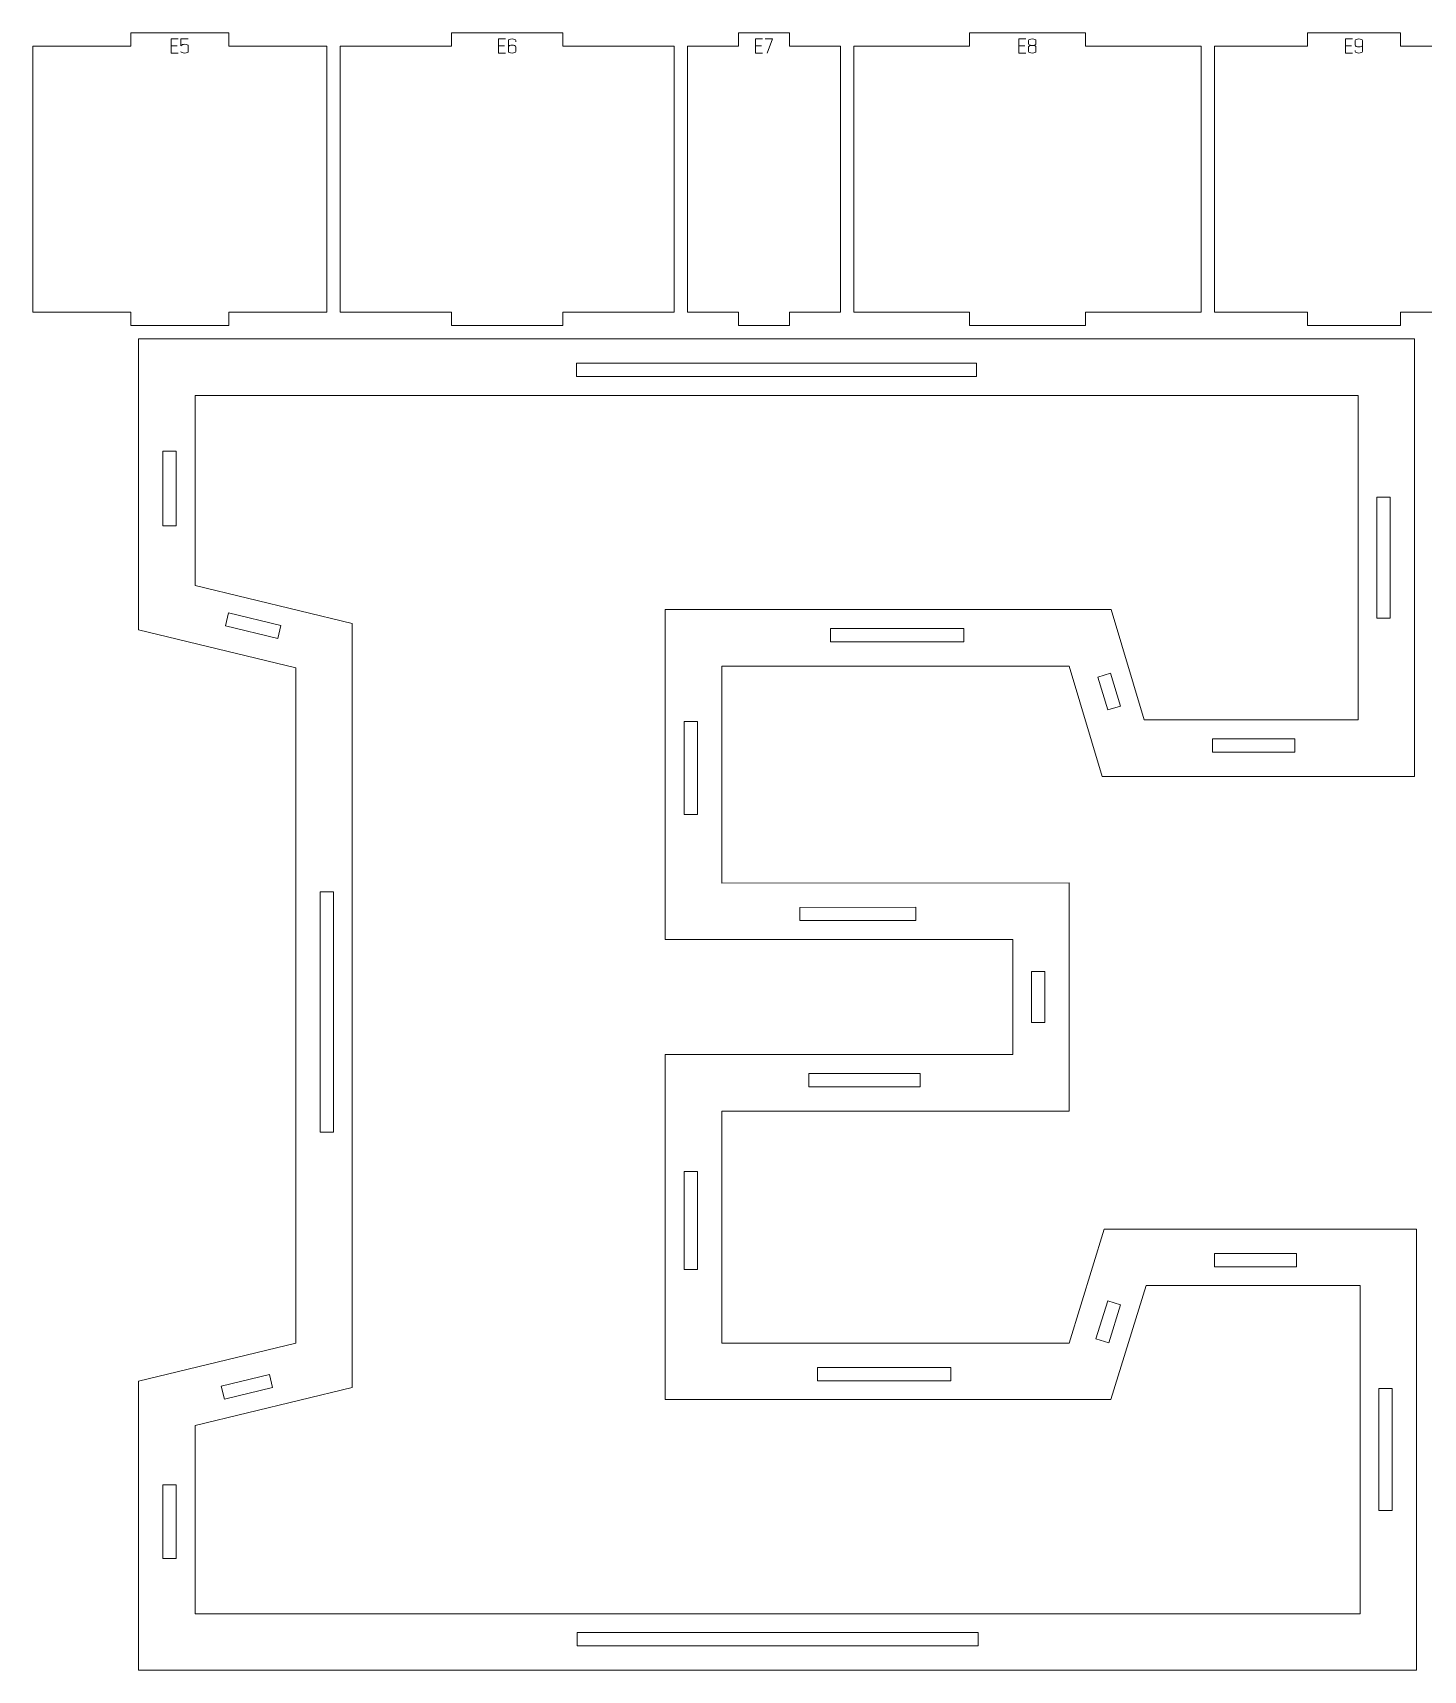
# Model space of a CAD drawing. Header units: centimetres. Extents: x -249 to 275, y -506 to 461.
# Drawn here: x -221.86 to -190.52, y 39.78 to 76.68 of the extents above; entities that cross this region are included whole.
import ezdxf

# ---------------------------------------------------------------- set-up
doc = ezdxf.new("R2010")
doc.units = ezdxf.units.CM
doc.header["$MEASUREMENT"] = 0
doc.layers.add('Capa 1', color=7, linetype='Continuous')

msp = doc.modelspace()

# ---------------------------------------------------------------- linework, layer by layer
at = {"layer": 'Capa 1', "color": 240, "lineweight": 9}
for points, knots in [([(-221.8587, 76.37713), (-221.8587, 76.37713), (-221.8587, 70.37713), (-221.8587, 70.37713), (-221.8587, 70.37713), (-219.65016, 70.37713), (-219.65016, 70.37713), (-219.65016, 70.37713), (-219.65016, 70.07713), (-219.65016, 70.07713), (-219.65016, 70.07713), (-217.44162, 70.07713), (-217.44162, 70.07713), (-217.44162, 70.07713), (-217.44162, 70.37713), (-217.44162, 70.37713), (-217.44162, 70.37713), (-215.23308, 70.37713), (-215.23308, 70.37713), (-215.23308, 70.37713), (-215.23308, 76.37713), (-215.23308, 76.37713), (-215.23308, 76.37713), (-217.44162, 76.37713), (-217.44162, 76.37713), (-217.44162, 76.37713), (-217.44162, 76.67713), (-217.44162, 76.67713), (-217.44162, 76.67713), (-219.65016, 76.67713), (-219.65016, 76.67713), (-219.65016, 76.67713), (-219.65016, 76.37713), (-219.65016, 76.37713), (-219.65016, 76.37713), (-221.8587, 76.37713), (-221.8587, 76.37713)], [0, 0, 0, 0, 0.08333333, 0.08333333, 0.08333333, 0.16666667, 0.16666667, 0.16666667, 0.25, 0.25, 0.25, 0.33333333, 0.33333333, 0.33333333, 0.41666667, 0.41666667, 0.41666667, 0.5, 0.5, 0.5, 0.58333333, 0.58333333, 0.58333333, 0.66666667, 0.66666667, 0.66666667, 0.75, 0.75, 0.75, 0.83333333, 0.83333333, 0.83333333, 0.91666667, 0.91666667, 0.91666667, 1, 1, 1, 1]), ([(-214.93308, 76.37713), (-214.93308, 76.37713), (-214.93308, 70.37713), (-214.93308, 70.37713), (-214.93308, 70.37713), (-212.42337, 70.37713), (-212.42337, 70.37713), (-212.42337, 70.37713), (-212.42337, 70.07713), (-212.42337, 70.07713), (-212.42337, 70.07713), (-209.91366, 70.07713), (-209.91366, 70.07713), (-209.91366, 70.07713), (-209.91366, 70.37713), (-209.91366, 70.37713), (-209.91366, 70.37713), (-207.40395, 70.37713), (-207.40395, 70.37713), (-207.40395, 70.37713), (-207.40395, 76.37713), (-207.40395, 76.37713), (-207.40395, 76.37713), (-209.91366, 76.37713), (-209.91366, 76.37713), (-209.91366, 76.37713), (-209.91366, 76.67713), (-209.91366, 76.67713), (-209.91366, 76.67713), (-212.42337, 76.67713), (-212.42337, 76.67713), (-212.42337, 76.67713), (-212.42337, 76.37713), (-212.42337, 76.37713), (-212.42337, 76.37713), (-214.93308, 76.37713), (-214.93308, 76.37713)], [0, 0, 0, 0, 0.08333333, 0.08333333, 0.08333333, 0.16666667, 0.16666667, 0.16666667, 0.25, 0.25, 0.25, 0.33333333, 0.33333333, 0.33333333, 0.41666667, 0.41666667, 0.41666667, 0.5, 0.5, 0.5, 0.58333333, 0.58333333, 0.58333333, 0.66666667, 0.66666667, 0.66666667, 0.75, 0.75, 0.75, 0.83333333, 0.83333333, 0.83333333, 0.91666667, 0.91666667, 0.91666667, 1, 1, 1, 1]), ([(-207.10395, 76.37713), (-207.10395, 76.37713), (-207.10395, 70.37713), (-207.10395, 70.37713), (-207.10395, 70.37713), (-205.95547, 70.37713), (-205.95547, 70.37713), (-205.95547, 70.37713), (-205.95547, 70.07713), (-205.95547, 70.07713), (-205.95547, 70.07713), (-204.807, 70.07713), (-204.807, 70.07713), (-204.807, 70.07713), (-204.807, 70.37713), (-204.807, 70.37713), (-204.807, 70.37713), (-203.65852, 70.37713), (-203.65852, 70.37713), (-203.65852, 70.37713), (-203.65852, 76.37713), (-203.65852, 76.37713), (-203.65852, 76.37713), (-204.807, 76.37713), (-204.807, 76.37713), (-204.807, 76.37713), (-204.807, 76.67713), (-204.807, 76.67713), (-204.807, 76.67713), (-205.95547, 76.67713), (-205.95547, 76.67713), (-205.95547, 76.67713), (-205.95547, 76.37713), (-205.95547, 76.37713), (-205.95547, 76.37713), (-207.10395, 76.37713), (-207.10395, 76.37713)], [0, 0, 0, 0, 0.08333333, 0.08333333, 0.08333333, 0.16666667, 0.16666667, 0.16666667, 0.25, 0.25, 0.25, 0.33333333, 0.33333333, 0.33333333, 0.41666667, 0.41666667, 0.41666667, 0.5, 0.5, 0.5, 0.58333333, 0.58333333, 0.58333333, 0.66666667, 0.66666667, 0.66666667, 0.75, 0.75, 0.75, 0.83333333, 0.83333333, 0.83333333, 0.91666667, 0.91666667, 0.91666667, 1, 1, 1, 1]), ([(-203.35852, 76.37713), (-203.35852, 76.37713), (-203.35852, 70.37713), (-203.35852, 70.37713), (-203.35852, 70.37713), (-200.74883, 70.37713), (-200.74883, 70.37713), (-200.74883, 70.37713), (-200.74883, 70.07713), (-200.74883, 70.07713), (-200.74883, 70.07713), (-198.13915, 70.07713), (-198.13915, 70.07713), (-198.13915, 70.07713), (-198.13915, 70.37713), (-198.13915, 70.37713), (-198.13915, 70.37713), (-195.52947, 70.37713), (-195.52947, 70.37713), (-195.52947, 70.37713), (-195.52947, 76.37713), (-195.52947, 76.37713), (-195.52947, 76.37713), (-198.13915, 76.37713), (-198.13915, 76.37713), (-198.13915, 76.37713), (-198.13915, 76.67713), (-198.13915, 76.67713), (-198.13915, 76.67713), (-200.74883, 76.67713), (-200.74883, 76.67713), (-200.74883, 76.67713), (-200.74883, 76.37713), (-200.74883, 76.37713), (-200.74883, 76.37713), (-203.35852, 76.37713), (-203.35852, 76.37713)], [0, 0, 0, 0, 0.08333333, 0.08333333, 0.08333333, 0.16666667, 0.16666667, 0.16666667, 0.25, 0.25, 0.25, 0.33333333, 0.33333333, 0.33333333, 0.41666667, 0.41666667, 0.41666667, 0.5, 0.5, 0.5, 0.58333333, 0.58333333, 0.58333333, 0.66666667, 0.66666667, 0.66666667, 0.75, 0.75, 0.75, 0.83333333, 0.83333333, 0.83333333, 0.91666667, 0.91666667, 0.91666667, 1, 1, 1, 1]), ([(-195.22947, 76.37713), (-195.22947, 76.37713), (-195.22947, 70.37713), (-195.22947, 70.37713), (-195.22947, 70.37713), (-193.13399, 70.37713), (-193.13399, 70.37713), (-193.13399, 70.37713), (-193.13399, 70.07713), (-193.13399, 70.07713), (-193.13399, 70.07713), (-191.03851, 70.07713), (-191.03851, 70.07713), (-191.03851, 70.07713), (-191.03851, 70.37713), (-191.03851, 70.37713), (-191.03851, 70.37713), (-188.94304, 70.37713), (-188.94304, 70.37713), (-188.94304, 70.37713), (-188.94304, 76.37713), (-188.94304, 76.37713), (-188.94304, 76.37713), (-191.03851, 76.37713), (-191.03851, 76.37713), (-191.03851, 76.37713), (-191.03851, 76.67713), (-191.03851, 76.67713), (-191.03851, 76.67713), (-193.13399, 76.67713), (-193.13399, 76.67713), (-193.13399, 76.67713), (-193.13399, 76.37713), (-193.13399, 76.37713), (-193.13399, 76.37713), (-195.22947, 76.37713), (-195.22947, 76.37713)], [0, 0, 0, 0, 0.08333333, 0.08333333, 0.08333333, 0.16666667, 0.16666667, 0.16666667, 0.25, 0.25, 0.25, 0.33333333, 0.33333333, 0.33333333, 0.41666667, 0.41666667, 0.41666667, 0.5, 0.5, 0.5, 0.58333333, 0.58333333, 0.58333333, 0.66666667, 0.66666667, 0.66666667, 0.75, 0.75, 0.75, 0.83333333, 0.83333333, 0.83333333, 0.91666667, 0.91666667, 0.91666667, 1, 1, 1, 1]), ([(-190.67448, 39.77719), (-190.67448, 39.77719), (-219.47449, 39.77719), (-219.47449, 39.77719), (-219.47449, 39.77719), (-219.47449, 46.29146), (-219.47449, 46.29146), (-219.47449, 46.29146), (-215.93274, 47.14861), (-215.93274, 47.14861), (-215.93274, 47.14861), (-215.93274, 62.36286), (-215.93274, 62.36286), (-215.93274, 62.36286), (-219.47449, 63.22001), (-219.47449, 63.22001), (-219.47449, 63.22001), (-219.47449, 69.77713), (-219.47449, 69.77713), (-219.47449, 69.77713), (-190.72109, 69.77713), (-190.72109, 69.77713), (-190.72109, 69.77713), (-190.72109, 59.92001), (-190.72109, 59.92001), (-190.72109, 59.92001), (-197.75799, 59.92001), (-197.75799, 59.92001), (-197.75799, 59.92001), (-198.50361, 62.40572), (-198.50361, 62.40572), (-198.50361, 62.40572), (-206.33274, 62.40572), (-206.33274, 62.40572), (-206.33274, 62.40572), (-206.33267, 57.51671), (-206.33267, 57.51671), (-206.33267, 57.51671), (-198.50361, 57.52002), (-198.50361, 57.52002), (-198.50361, 57.52002), (-198.50361, 52.37717), (-198.50361, 52.37717), (-198.50361, 52.37717), (-206.33274, 52.37717), (-206.33274, 52.37717), (-206.33274, 52.37717), (-206.33274, 47.14861), (-206.33274, 47.14861), (-206.33274, 47.14861), (-198.50361, 47.14861), (-198.50361, 47.14861), (-198.50361, 47.14861), (-197.71138, 49.72003), (-197.71138, 49.72003), (-197.71138, 49.72003), (-190.67448, 49.72003), (-190.67448, 49.72003), (-190.67448, 49.72003), (-190.67448, 39.77719), (-190.67448, 39.77719)], [0, 0, 0, 0, 0.05, 0.05, 0.05, 0.1, 0.1, 0.1, 0.15, 0.15, 0.15, 0.2, 0.2, 0.2, 0.25, 0.25, 0.25, 0.3, 0.3, 0.3, 0.35, 0.35, 0.35, 0.4, 0.4, 0.4, 0.45, 0.45, 0.45, 0.5, 0.5, 0.5, 0.55, 0.55, 0.55, 0.6, 0.6, 0.6, 0.65, 0.65, 0.65, 0.7, 0.7, 0.7, 0.75, 0.75, 0.75, 0.8, 0.8, 0.8, 0.85, 0.85, 0.85, 0.9, 0.9, 0.9, 0.95, 0.95, 0.95, 1, 1, 1, 1]), ([(-209.60718, 68.9286), (-209.60718, 68.9286), (-200.5884, 68.9286), (-200.5884, 68.9286), (-200.5884, 68.9286), (-200.5884, 69.2286), (-200.5884, 69.2286), (-200.5884, 69.2286), (-209.60718, 69.2286), (-209.60718, 69.2286), (-209.60718, 69.2286), (-209.60718, 68.9286), (-209.60718, 68.9286)], [0, 0, 0, 0, 0.25, 0.25, 0.25, 0.5, 0.5, 0.5, 0.75, 0.75, 0.75, 1, 1, 1, 1]), ([(-191.94727, 41.04998), (-191.94727, 41.04998), (-191.94727, 48.44724), (-191.94727, 48.44724), (-191.94727, 48.44724), (-196.77169, 48.44724), (-196.77169, 48.44724), (-196.77169, 48.44724), (-197.56392, 45.87582), (-197.56392, 45.87582), (-197.56392, 45.87582), (-207.60553, 45.87582), (-207.60553, 45.87582), (-207.60553, 45.87582), (-207.60553, 53.64996), (-207.60553, 53.64996), (-207.60553, 53.64996), (-199.7764, 53.64996), (-199.7764, 53.64996), (-199.7764, 53.64996), (-199.7764, 56.24669), (-199.7764, 56.24669), (-199.7764, 56.24669), (-207.60544, 56.24338), (-207.60544, 56.24338), (-207.60544, 56.24338), (-207.60555, 63.67851), (-207.60555, 63.67851), (-207.60555, 63.67851), (-197.55658, 63.67851), (-197.55658, 63.67851), (-197.55658, 63.67851), (-196.81096, 61.1928), (-196.81096, 61.1928), (-196.81096, 61.1928), (-191.99388, 61.1928), (-191.99388, 61.1928), (-191.99388, 61.1928), (-191.99388, 68.50434), (-191.99388, 68.50434), (-191.99388, 68.50434), (-218.2017, 68.50434), (-218.2017, 68.50434), (-218.2017, 68.50434), (-218.2017, 64.22151), (-218.2017, 64.22151), (-218.2017, 64.22151), (-214.65995, 63.36436), (-214.65995, 63.36436), (-214.65995, 63.36436), (-214.65995, 46.14711), (-214.65995, 46.14711), (-214.65995, 46.14711), (-218.2017, 45.28996), (-218.2017, 45.28996), (-218.2017, 45.28996), (-218.2017, 41.04998), (-218.2017, 41.04998), (-218.2017, 41.04998), (-191.94727, 41.04998), (-191.94727, 41.04998)], [0, 0, 0, 0, 0.05, 0.05, 0.05, 0.1, 0.1, 0.1, 0.15, 0.15, 0.15, 0.2, 0.2, 0.2, 0.25, 0.25, 0.25, 0.3, 0.3, 0.3, 0.35, 0.35, 0.35, 0.4, 0.4, 0.4, 0.45, 0.45, 0.45, 0.5, 0.5, 0.5, 0.55, 0.55, 0.55, 0.6, 0.6, 0.6, 0.65, 0.65, 0.65, 0.7, 0.7, 0.7, 0.75, 0.75, 0.75, 0.8, 0.8, 0.8, 0.85, 0.85, 0.85, 0.9, 0.9, 0.9, 0.95, 0.95, 0.95, 1, 1, 1, 1]), ([(-218.62596, 65.56799), (-218.62596, 65.56799), (-218.62596, 67.24829), (-218.62596, 67.24829), (-218.62596, 67.24829), (-218.92596, 67.24829), (-218.92596, 67.24829), (-218.92596, 67.24829), (-218.92596, 65.56799), (-218.92596, 65.56799), (-218.92596, 65.56799), (-218.62596, 65.56799), (-218.62596, 65.56799)], [0, 0, 0, 0, 0.25, 0.25, 0.25, 0.5, 0.5, 0.5, 0.75, 0.75, 0.75, 1, 1, 1, 1]), ([(-191.56962, 66.20858), (-191.56962, 66.20858), (-191.56962, 63.48856), (-191.56962, 63.48856), (-191.56962, 63.48856), (-191.26962, 63.48856), (-191.26962, 63.48856), (-191.26962, 63.48856), (-191.26962, 66.20858), (-191.26962, 66.20858), (-191.26962, 66.20858), (-191.56962, 66.20858), (-191.56962, 66.20858)], [0, 0, 0, 0, 0.25, 0.25, 0.25, 0.5, 0.5, 0.5, 0.75, 0.75, 0.75, 1, 1, 1, 1]), ([(-216.26479, 63.31625), (-216.26479, 63.31625), (-217.44538, 63.60196), (-217.44538, 63.60196), (-217.44538, 63.60196), (-217.51594, 63.31038), (-217.51594, 63.31038), (-217.51594, 63.31038), (-216.33536, 63.02466), (-216.33536, 63.02466), (-216.33536, 63.02466), (-216.26479, 63.31625), (-216.26479, 63.31625)], [0, 0, 0, 0, 0.25, 0.25, 0.25, 0.5, 0.5, 0.5, 0.75, 0.75, 0.75, 1, 1, 1, 1]), ([(-200.87527, 63.25425), (-200.87527, 63.25425), (-203.87827, 63.25425), (-203.87827, 63.25425), (-203.87827, 63.25425), (-203.87827, 62.95425), (-203.87827, 62.95425), (-203.87827, 62.95425), (-200.87527, 62.95425), (-200.87527, 62.95425), (-200.87527, 62.95425), (-200.87527, 63.25425), (-200.87527, 63.25425)], [0, 0, 0, 0, 0.25, 0.25, 0.25, 0.5, 0.5, 0.5, 0.75, 0.75, 0.75, 1, 1, 1, 1]), ([(-197.34766, 61.50536), (-197.34766, 61.50536), (-197.56868, 62.24219), (-197.56868, 62.24219), (-197.56868, 62.24219), (-197.85603, 62.156), (-197.85603, 62.156), (-197.85603, 62.156), (-197.63501, 61.41917), (-197.63501, 61.41917), (-197.63501, 61.41917), (-197.34766, 61.50536), (-197.34766, 61.50536)], [0, 0, 0, 0, 0.25, 0.25, 0.25, 0.5, 0.5, 0.5, 0.75, 0.75, 0.75, 1, 1, 1, 1]), ([(-207.18125, 61.15877), (-207.18125, 61.15877), (-207.18122, 59.0633), (-207.18122, 59.0633), (-207.18122, 59.0633), (-206.88122, 59.0633), (-206.88122, 59.0633), (-206.88122, 59.0633), (-206.88125, 61.15878), (-206.88125, 61.15878), (-206.88125, 61.15878), (-207.18125, 61.15877), (-207.18125, 61.15877)], [0, 0, 0, 0, 0.25, 0.25, 0.25, 0.5, 0.5, 0.5, 0.75, 0.75, 0.75, 1, 1, 1, 1]), ([(-193.42196, 60.76854), (-193.42196, 60.76854), (-195.2743, 60.76854), (-195.2743, 60.76854), (-195.2743, 60.76854), (-195.2743, 60.46854), (-195.2743, 60.46854), (-195.2743, 60.46854), (-193.42196, 60.46854), (-193.42196, 60.46854), (-193.42196, 60.46854), (-193.42196, 60.76854), (-193.42196, 60.76854)], [0, 0, 0, 0, 0.25, 0.25, 0.25, 0.5, 0.5, 0.5, 0.75, 0.75, 0.75, 1, 1, 1, 1]), ([(-215.08421, 51.90028), (-215.08421, 51.90028), (-215.08421, 57.31961), (-215.08421, 57.31961), (-215.08421, 57.31961), (-215.38421, 57.31961), (-215.38421, 57.31961), (-215.38421, 57.31961), (-215.38421, 51.90028), (-215.38421, 51.90028), (-215.38421, 51.90028), (-215.08421, 51.90028), (-215.08421, 51.90028)], [0, 0, 0, 0, 0.25, 0.25, 0.25, 0.5, 0.5, 0.5, 0.75, 0.75, 0.75, 1, 1, 1, 1]), ([(-204.57151, 56.66892), (-204.57151, 56.66892), (-201.96182, 56.67003), (-201.96182, 56.67003), (-201.96182, 56.67003), (-201.96195, 56.97003), (-201.96195, 56.97003), (-201.96195, 56.97003), (-204.57163, 56.96892), (-204.57163, 56.96892), (-204.57163, 56.96892), (-204.57151, 56.66892), (-204.57151, 56.66892)], [0, 0, 0, 0, 0.25, 0.25, 0.25, 0.5, 0.5, 0.5, 0.75, 0.75, 0.75, 1, 1, 1, 1]), ([(-199.35214, 55.52265), (-199.35214, 55.52265), (-199.35214, 54.37418), (-199.35214, 54.37418), (-199.35214, 54.37418), (-199.05214, 54.37418), (-199.05214, 54.37418), (-199.05214, 54.37418), (-199.05214, 55.52265), (-199.05214, 55.52265), (-199.05214, 55.52265), (-199.35214, 55.52265), (-199.35214, 55.52265)], [0, 0, 0, 0, 0.25, 0.25, 0.25, 0.5, 0.5, 0.5, 0.75, 0.75, 0.75, 1, 1, 1, 1]), ([(-201.86185, 53.2257), (-201.86185, 53.2257), (-204.37156, 53.2257), (-204.37156, 53.2257), (-204.37156, 53.2257), (-204.37156, 52.9257), (-204.37156, 52.9257), (-204.37156, 52.9257), (-201.86185, 52.9257), (-201.86185, 52.9257), (-201.86185, 52.9257), (-201.86185, 53.2257), (-201.86185, 53.2257)], [0, 0, 0, 0, 0.25, 0.25, 0.25, 0.5, 0.5, 0.5, 0.75, 0.75, 0.75, 1, 1, 1, 1]), ([(-207.18127, 51.01716), (-207.18127, 51.01716), (-207.18127, 48.80862), (-207.18127, 48.80862), (-207.18127, 48.80862), (-206.88127, 48.80862), (-206.88127, 48.80862), (-206.88127, 48.80862), (-206.88127, 51.01716), (-206.88127, 51.01716), (-206.88127, 51.01716), (-207.18127, 51.01716), (-207.18127, 51.01716)], [0, 0, 0, 0, 0.25, 0.25, 0.25, 0.5, 0.5, 0.5, 0.75, 0.75, 0.75, 1, 1, 1, 1]), ([(-195.23095, 48.8715), (-195.23095, 48.8715), (-193.37698, 48.8715), (-193.37698, 48.8715), (-193.37698, 48.8715), (-193.37698, 49.1715), (-193.37698, 49.1715), (-193.37698, 49.1715), (-195.23095, 49.1715), (-195.23095, 49.1715), (-195.23095, 49.1715), (-195.23095, 48.8715), (-195.23095, 48.8715)], [0, 0, 0, 0, 0.25, 0.25, 0.25, 0.5, 0.5, 0.5, 0.75, 0.75, 0.75, 1, 1, 1, 1]), ([(-197.61307, 47.15722), (-197.61307, 47.15722), (-197.349, 48.01436), (-197.349, 48.01436), (-197.349, 48.01436), (-197.6357, 48.10269), (-197.6357, 48.10269), (-197.6357, 48.10269), (-197.89977, 47.24555), (-197.89977, 47.24555), (-197.89977, 47.24555), (-197.61307, 47.15722), (-197.61307, 47.15722)], [0, 0, 0, 0, 0.25, 0.25, 0.25, 0.5, 0.5, 0.5, 0.75, 0.75, 0.75, 1, 1, 1, 1]), ([(-204.17546, 46.30008), (-204.17546, 46.30008), (-201.16966, 46.30008), (-201.16966, 46.30008), (-201.16966, 46.30008), (-201.16966, 46.60008), (-201.16966, 46.60008), (-201.16966, 46.60008), (-204.17546, 46.60008), (-204.17546, 46.60008), (-204.17546, 46.60008), (-204.17546, 46.30008), (-204.17546, 46.30008)], [0, 0, 0, 0, 0.25, 0.25, 0.25, 0.5, 0.5, 0.5, 0.75, 0.75, 0.75, 1, 1, 1, 1]), ([(-217.53984, 45.88664), (-217.53984, 45.88664), (-216.45373, 46.1495), (-216.45373, 46.1495), (-216.45373, 46.1495), (-216.52429, 46.44108), (-216.52429, 46.44108), (-216.52429, 46.44108), (-217.61041, 46.17823), (-217.61041, 46.17823), (-217.61041, 46.17823), (-217.53984, 45.88664), (-217.53984, 45.88664)], [0, 0, 0, 0, 0.25, 0.25, 0.25, 0.5, 0.5, 0.5, 0.75, 0.75, 0.75, 1, 1, 1, 1]), ([(-191.52301, 46.12291), (-191.52301, 46.12291), (-191.52301, 43.37431), (-191.52301, 43.37431), (-191.52301, 43.37431), (-191.22301, 43.37431), (-191.22301, 43.37431), (-191.22301, 43.37431), (-191.22301, 46.12291), (-191.22301, 46.12291), (-191.22301, 46.12291), (-191.52301, 46.12291), (-191.52301, 46.12291)], [0, 0, 0, 0, 0.25, 0.25, 0.25, 0.5, 0.5, 0.5, 0.75, 0.75, 0.75, 1, 1, 1, 1]), ([(-218.62596, 42.29174), (-218.62596, 42.29174), (-218.62596, 43.95777), (-218.62596, 43.95777), (-218.62596, 43.95777), (-218.92596, 43.95777), (-218.92596, 43.95777), (-218.92596, 43.95777), (-218.92596, 42.29174), (-218.92596, 42.29174), (-218.92596, 42.29174), (-218.62596, 42.29174), (-218.62596, 42.29174)], [0, 0, 0, 0, 0.25, 0.25, 0.25, 0.5, 0.5, 0.5, 0.75, 0.75, 0.75, 1, 1, 1, 1]), ([(-200.55733, 40.62572), (-200.55733, 40.62572), (-209.59164, 40.62572), (-209.59164, 40.62572), (-209.59164, 40.62572), (-209.59164, 40.32572), (-209.59164, 40.32572), (-209.59164, 40.32572), (-200.55733, 40.32572), (-200.55733, 40.32572), (-200.55733, 40.32572), (-200.55733, 40.62572), (-200.55733, 40.62572)], [0, 0, 0, 0, 0.25, 0.25, 0.25, 0.5, 0.5, 0.5, 0.75, 0.75, 0.75, 1, 1, 1, 1])]:
    msp.add_open_spline(points, degree=3, knots=knots, dxfattribs=at)
at = {"layer": 'Capa 1', "color": 114, "lineweight": 9}
for points, knots in [([(-218.73851, 76.21993), (-218.73851, 76.21993), (-218.73851, 76.53637), (-218.73851, 76.53637), (-218.73851, 76.53637), (-218.58212, 76.53637), (-218.58212, 76.53637), (-218.58212, 76.53637), (-218.73851, 76.53637), (-218.73851, 76.53637), (-218.73851, 76.53637), (-218.73851, 76.38274), (-218.73851, 76.38274), (-218.73851, 76.38274), (-218.60414, 76.38274), (-218.60414, 76.38274), (-218.60414, 76.38274), (-218.73851, 76.38274), (-218.73851, 76.38274), (-218.73851, 76.38274), (-218.73851, 76.21993), (-218.73851, 76.21993), (-218.73851, 76.21993), (-218.58212, 76.21993), (-218.58212, 76.21993), (-218.58212, 76.21993), (-218.73851, 76.21993), (-218.73851, 76.21993)], [0, 0, 0, 0, 0.11111111, 0.11111111, 0.11111111, 0.22222222, 0.22222222, 0.22222222, 0.33333333, 0.33333333, 0.33333333, 0.44444444, 0.44444444, 0.44444444, 0.55555556, 0.55555556, 0.55555556, 0.66666667, 0.66666667, 0.66666667, 0.77777778, 0.77777778, 0.77777778, 0.88888889, 0.88888889, 0.88888889, 1, 1, 1, 1]), ([(-218.43583, 76.21993), (-218.45937, 76.21993), (-218.47902, 76.22337), (-218.49476, 76.23025), (-218.51051, 76.23713), (-218.51838, 76.24546), (-218.51838, 76.25524), (-218.51838, 76.24546), (-218.51051, 76.23713), (-218.49476, 76.23025), (-218.47902, 76.22337), (-218.45937, 76.21993), (-218.43583, 76.21993), (-218.41229, 76.21993), (-218.39264, 76.22337), (-218.3769, 76.23025), (-218.36115, 76.23713), (-218.35328, 76.24546), (-218.35328, 76.25524), (-218.35328, 76.25524), (-218.35328, 76.3809), (-218.35328, 76.3809), (-218.35328, 76.39069), (-218.36115, 76.39902), (-218.3769, 76.4059), (-218.39264, 76.41278), (-218.41229, 76.41622), (-218.43583, 76.41622), (-218.45723, 76.41438), (-218.47374, 76.41193), (-218.48536, 76.40888), (-218.49698, 76.40582), (-218.50798, 76.39649), (-218.51838, 76.3809), (-218.51838, 76.3809), (-218.51838, 76.53637), (-218.51838, 76.53637), (-218.51838, 76.53637), (-218.35878, 76.53637), (-218.35878, 76.53637), (-218.35878, 76.53637), (-218.51838, 76.53637), (-218.51838, 76.53637), (-218.51838, 76.53637), (-218.51838, 76.3809), (-218.51838, 76.3809), (-218.50798, 76.39649), (-218.49698, 76.40582), (-218.48536, 76.40888), (-218.47374, 76.41193), (-218.45723, 76.41438), (-218.43583, 76.41622), (-218.41229, 76.41622), (-218.39264, 76.41278), (-218.3769, 76.4059), (-218.36115, 76.39902), (-218.35328, 76.39069), (-218.35328, 76.3809), (-218.35328, 76.3809), (-218.35328, 76.25524), (-218.35328, 76.25524), (-218.35328, 76.24546), (-218.36115, 76.23713), (-218.3769, 76.23025), (-218.39264, 76.22337), (-218.41229, 76.21993), (-218.43583, 76.21993)], [0, 0, 0, 0, 0.04545455, 0.04545455, 0.04545455, 0.09090909, 0.09090909, 0.09090909, 0.13636364, 0.13636364, 0.13636364, 0.18181818, 0.18181818, 0.18181818, 0.22727273, 0.22727273, 0.22727273, 0.27272727, 0.27272727, 0.27272727, 0.31818182, 0.31818182, 0.31818182, 0.36363636, 0.36363636, 0.36363636, 0.40909091, 0.40909091, 0.40909091, 0.45454545, 0.45454545, 0.45454545, 0.5, 0.5, 0.5, 0.54545455, 0.54545455, 0.54545455, 0.59090909, 0.59090909, 0.59090909, 0.63636364, 0.63636364, 0.63636364, 0.68181818, 0.68181818, 0.68181818, 0.72727273, 0.72727273, 0.72727273, 0.77272727, 0.77272727, 0.77272727, 0.81818182, 0.81818182, 0.81818182, 0.86363636, 0.86363636, 0.86363636, 0.90909091, 0.90909091, 0.90909091, 0.95454545, 0.95454545, 0.95454545, 1, 1, 1, 1]), ([(-211.36113, 76.21993), (-211.36113, 76.21993), (-211.36113, 76.53637), (-211.36113, 76.53637), (-211.36113, 76.53637), (-211.20474, 76.53637), (-211.20474, 76.53637), (-211.20474, 76.53637), (-211.36113, 76.53637), (-211.36113, 76.53637), (-211.36113, 76.53637), (-211.36113, 76.38274), (-211.36113, 76.38274), (-211.36113, 76.38274), (-211.22676, 76.38274), (-211.22676, 76.38274), (-211.22676, 76.38274), (-211.36113, 76.38274), (-211.36113, 76.38274), (-211.36113, 76.38274), (-211.36113, 76.21993), (-211.36113, 76.21993), (-211.36113, 76.21993), (-211.20474, 76.21993), (-211.20474, 76.21993), (-211.20474, 76.21993), (-211.36113, 76.21993), (-211.36113, 76.21993)], [0, 0, 0, 0, 0.11111111, 0.11111111, 0.11111111, 0.22222222, 0.22222222, 0.22222222, 0.33333333, 0.33333333, 0.33333333, 0.44444444, 0.44444444, 0.44444444, 0.55555556, 0.55555556, 0.55555556, 0.66666667, 0.66666667, 0.66666667, 0.77777778, 0.77777778, 0.77777778, 0.88888889, 0.88888889, 0.88888889, 1, 1, 1, 1]), ([(-211.05845, 76.21993), (-211.08199, 76.21993), (-211.10164, 76.22337), (-211.11738, 76.23025), (-211.13313, 76.23713), (-211.141, 76.24546), (-211.141, 76.25524), (-211.141, 76.25524), (-211.141, 76.3621), (-211.141, 76.3621), (-211.141, 76.3621), (-211.141, 76.50106), (-211.141, 76.50106), (-211.141, 76.51084), (-211.13313, 76.51917), (-211.11738, 76.52605), (-211.10164, 76.53293), (-211.08199, 76.53637), (-211.05845, 76.53637), (-211.03491, 76.53637), (-211.01526, 76.53293), (-210.99952, 76.52605), (-210.98377, 76.51917), (-210.9759, 76.51084), (-210.9759, 76.50106), (-210.9759, 76.50106), (-210.9759, 76.47538), (-210.9759, 76.47538), (-210.9759, 76.47538), (-210.9759, 76.50106), (-210.9759, 76.50106), (-210.9759, 76.51084), (-210.98377, 76.51917), (-210.99952, 76.52605), (-211.01526, 76.53293), (-211.03491, 76.53637), (-211.05845, 76.53637), (-211.08199, 76.53637), (-211.10164, 76.53293), (-211.11738, 76.52605), (-211.13313, 76.51917), (-211.141, 76.51084), (-211.141, 76.50106), (-211.141, 76.50106), (-211.141, 76.3621), (-211.141, 76.3621), (-211.141, 76.37127), (-211.13145, 76.37945), (-211.11234, 76.38663), (-211.09323, 76.39382), (-211.07527, 76.39741), (-211.05845, 76.39741), (-211.03491, 76.39741), (-211.01526, 76.39397), (-210.99952, 76.38709), (-210.98377, 76.38021), (-210.9759, 76.37188), (-210.9759, 76.3621), (-210.9759, 76.3621), (-210.9759, 76.25524), (-210.9759, 76.25524), (-210.9759, 76.24546), (-210.98377, 76.23713), (-210.99952, 76.23025), (-211.01526, 76.22337), (-211.03491, 76.21993), (-211.05845, 76.21993)], [0, 0, 0, 0, 0.04545455, 0.04545455, 0.04545455, 0.09090909, 0.09090909, 0.09090909, 0.13636364, 0.13636364, 0.13636364, 0.18181818, 0.18181818, 0.18181818, 0.22727273, 0.22727273, 0.22727273, 0.27272727, 0.27272727, 0.27272727, 0.31818182, 0.31818182, 0.31818182, 0.36363636, 0.36363636, 0.36363636, 0.40909091, 0.40909091, 0.40909091, 0.45454545, 0.45454545, 0.45454545, 0.5, 0.5, 0.5, 0.54545455, 0.54545455, 0.54545455, 0.59090909, 0.59090909, 0.59090909, 0.63636364, 0.63636364, 0.63636364, 0.68181818, 0.68181818, 0.68181818, 0.72727273, 0.72727273, 0.72727273, 0.77272727, 0.77272727, 0.77272727, 0.81818182, 0.81818182, 0.81818182, 0.86363636, 0.86363636, 0.86363636, 0.90909091, 0.90909091, 0.90909091, 0.95454545, 0.95454545, 0.95454545, 1, 1, 1, 1]), ([(-211.141, 76.25524), (-211.141, 76.24546), (-211.13313, 76.23713), (-211.11738, 76.23025), (-211.10164, 76.22337), (-211.08199, 76.21993), (-211.05845, 76.21993), (-211.03491, 76.21993), (-211.01526, 76.22337), (-210.99952, 76.23025), (-210.98377, 76.23713), (-210.9759, 76.24546), (-210.9759, 76.25524), (-210.9759, 76.25524), (-210.9759, 76.3621), (-210.9759, 76.3621), (-210.9759, 76.37188), (-210.98377, 76.38021), (-210.99952, 76.38709), (-211.01526, 76.39397), (-211.03491, 76.39741), (-211.05845, 76.39741), (-211.07527, 76.39741), (-211.09323, 76.39382), (-211.11234, 76.38663), (-211.13145, 76.37945), (-211.141, 76.37127), (-211.141, 76.3621), (-211.141, 76.3621), (-211.141, 76.25524), (-211.141, 76.25524)], [0, 0, 0, 0, 0.1, 0.1, 0.1, 0.2, 0.2, 0.2, 0.3, 0.3, 0.3, 0.4, 0.4, 0.4, 0.5, 0.5, 0.5, 0.6, 0.6, 0.6, 0.7, 0.7, 0.7, 0.8, 0.8, 0.8, 0.9, 0.9, 0.9, 1, 1, 1, 1]), ([(-205.5711, 76.21993), (-205.5711, 76.21993), (-205.5711, 76.53637), (-205.5711, 76.53637), (-205.5711, 76.53637), (-205.41471, 76.53637), (-205.41471, 76.53637), (-205.41471, 76.53637), (-205.5711, 76.53637), (-205.5711, 76.53637), (-205.5711, 76.53637), (-205.5711, 76.38274), (-205.5711, 76.38274), (-205.5711, 76.38274), (-205.43673, 76.38274), (-205.43673, 76.38274), (-205.43673, 76.38274), (-205.5711, 76.38274), (-205.5711, 76.38274), (-205.5711, 76.38274), (-205.5711, 76.21993), (-205.5711, 76.21993), (-205.5711, 76.21993), (-205.41471, 76.21993), (-205.41471, 76.21993), (-205.41471, 76.21993), (-205.5711, 76.21993), (-205.5711, 76.21993)], [0, 0, 0, 0, 0.11111111, 0.11111111, 0.11111111, 0.22222222, 0.22222222, 0.22222222, 0.33333333, 0.33333333, 0.33333333, 0.44444444, 0.44444444, 0.44444444, 0.55555556, 0.55555556, 0.55555556, 0.66666667, 0.66666667, 0.66666667, 0.77777778, 0.77777778, 0.77777778, 0.88888889, 0.88888889, 0.88888889, 1, 1, 1, 1]), ([(-205.31245, 76.21993), (-205.31245, 76.21993), (-205.19137, 76.53637), (-205.19137, 76.53637), (-205.19137, 76.53637), (-205.35097, 76.53637), (-205.35097, 76.53637), (-205.35097, 76.53637), (-205.19137, 76.53637), (-205.19137, 76.53637), (-205.19137, 76.53637), (-205.31245, 76.21993), (-205.31245, 76.21993)], [0, 0, 0, 0, 0.25, 0.25, 0.25, 0.5, 0.5, 0.5, 0.75, 0.75, 0.75, 1, 1, 1, 1]), ([(-199.63661, 76.21993), (-199.63661, 76.21993), (-199.63661, 76.53637), (-199.63661, 76.53637), (-199.63661, 76.53637), (-199.48022, 76.53637), (-199.48022, 76.53637), (-199.48022, 76.53637), (-199.63661, 76.53637), (-199.63661, 76.53637), (-199.63661, 76.53637), (-199.63661, 76.38274), (-199.63661, 76.38274), (-199.63661, 76.38274), (-199.50224, 76.38274), (-199.50224, 76.38274), (-199.50224, 76.38274), (-199.63661, 76.38274), (-199.63661, 76.38274), (-199.63661, 76.38274), (-199.63661, 76.21993), (-199.63661, 76.21993), (-199.63661, 76.21993), (-199.48022, 76.21993), (-199.48022, 76.21993), (-199.48022, 76.21993), (-199.63661, 76.21993), (-199.63661, 76.21993)], [0, 0, 0, 0, 0.11111111, 0.11111111, 0.11111111, 0.22222222, 0.22222222, 0.22222222, 0.33333333, 0.33333333, 0.33333333, 0.44444444, 0.44444444, 0.44444444, 0.55555556, 0.55555556, 0.55555556, 0.66666667, 0.66666667, 0.66666667, 0.77777778, 0.77777778, 0.77777778, 0.88888889, 0.88888889, 0.88888889, 1, 1, 1, 1]), ([(-199.41648, 76.42676), (-199.41648, 76.41881), (-199.41082, 76.41163), (-199.39951, 76.40521), (-199.3882, 76.39879), (-199.36634, 76.39451), (-199.33393, 76.39237), (-199.30152, 76.39451), (-199.27966, 76.39879), (-199.26835, 76.40521), (-199.25704, 76.41163), (-199.25138, 76.41881), (-199.25138, 76.42676), (-199.25138, 76.42676), (-199.25138, 76.50106), (-199.25138, 76.50106), (-199.25138, 76.51084), (-199.25925, 76.51917), (-199.275, 76.52605), (-199.29074, 76.53293), (-199.31039, 76.53637), (-199.33393, 76.53637), (-199.35747, 76.53637), (-199.37712, 76.53293), (-199.39286, 76.52605), (-199.40861, 76.51917), (-199.41648, 76.51084), (-199.41648, 76.50106), (-199.41648, 76.50106), (-199.41648, 76.42676), (-199.41648, 76.42676)], [0, 0, 0, 0, 0.1, 0.1, 0.1, 0.2, 0.2, 0.2, 0.3, 0.3, 0.3, 0.4, 0.4, 0.4, 0.5, 0.5, 0.5, 0.6, 0.6, 0.6, 0.7, 0.7, 0.7, 0.8, 0.8, 0.8, 0.9, 0.9, 0.9, 1, 1, 1, 1]), ([(-199.33393, 76.21993), (-199.35747, 76.21993), (-199.37712, 76.22337), (-199.39286, 76.23025), (-199.40861, 76.23713), (-199.41648, 76.24546), (-199.41648, 76.25524), (-199.41648, 76.25524), (-199.41648, 76.35843), (-199.41648, 76.35843), (-199.41648, 76.36669), (-199.41082, 76.37387), (-199.39951, 76.37998), (-199.3882, 76.3861), (-199.36634, 76.39023), (-199.33393, 76.39237), (-199.36634, 76.39451), (-199.3882, 76.39879), (-199.39951, 76.40521), (-199.41082, 76.41163), (-199.41648, 76.41881), (-199.41648, 76.42676), (-199.41648, 76.42676), (-199.41648, 76.50106), (-199.41648, 76.50106), (-199.41648, 76.51084), (-199.40861, 76.51917), (-199.39286, 76.52605), (-199.37712, 76.53293), (-199.35747, 76.53637), (-199.33393, 76.53637), (-199.31039, 76.53637), (-199.29074, 76.53293), (-199.275, 76.52605), (-199.25925, 76.51917), (-199.25138, 76.51084), (-199.25138, 76.50106), (-199.25138, 76.50106), (-199.25138, 76.42676), (-199.25138, 76.42676), (-199.25138, 76.41881), (-199.25704, 76.41163), (-199.26835, 76.40521), (-199.27966, 76.39879), (-199.30152, 76.39451), (-199.33393, 76.39237), (-199.30152, 76.39023), (-199.27966, 76.3861), (-199.26835, 76.37998), (-199.25704, 76.37387), (-199.25138, 76.36669), (-199.25138, 76.35843), (-199.25138, 76.35843), (-199.25138, 76.25524), (-199.25138, 76.25524), (-199.25138, 76.24546), (-199.25925, 76.23713), (-199.275, 76.23025), (-199.29074, 76.22337), (-199.31039, 76.21993), (-199.33393, 76.21993)], [0, 0, 0, 0, 0.05, 0.05, 0.05, 0.1, 0.1, 0.1, 0.15, 0.15, 0.15, 0.2, 0.2, 0.2, 0.25, 0.25, 0.25, 0.3, 0.3, 0.3, 0.35, 0.35, 0.35, 0.4, 0.4, 0.4, 0.45, 0.45, 0.45, 0.5, 0.5, 0.5, 0.55, 0.55, 0.55, 0.6, 0.6, 0.6, 0.65, 0.65, 0.65, 0.7, 0.7, 0.7, 0.75, 0.75, 0.75, 0.8, 0.8, 0.8, 0.85, 0.85, 0.85, 0.9, 0.9, 0.9, 0.95, 0.95, 0.95, 1, 1, 1, 1]), ([(-199.41648, 76.25524), (-199.41648, 76.24546), (-199.40861, 76.23713), (-199.39286, 76.23025), (-199.37712, 76.22337), (-199.35747, 76.21993), (-199.33393, 76.21993), (-199.31039, 76.21993), (-199.29074, 76.22337), (-199.275, 76.23025), (-199.25925, 76.23713), (-199.25138, 76.24546), (-199.25138, 76.25524), (-199.25138, 76.25524), (-199.25138, 76.35843), (-199.25138, 76.35843), (-199.25138, 76.36669), (-199.25704, 76.37387), (-199.26835, 76.37998), (-199.27966, 76.3861), (-199.30152, 76.39023), (-199.33393, 76.39237), (-199.36634, 76.39023), (-199.3882, 76.3861), (-199.39951, 76.37998), (-199.41082, 76.37387), (-199.41648, 76.36669), (-199.41648, 76.35843), (-199.41648, 76.35843), (-199.41648, 76.25524), (-199.41648, 76.25524)], [0, 0, 0, 0, 0.1, 0.1, 0.1, 0.2, 0.2, 0.2, 0.3, 0.3, 0.3, 0.4, 0.4, 0.4, 0.5, 0.5, 0.5, 0.6, 0.6, 0.6, 0.7, 0.7, 0.7, 0.8, 0.8, 0.8, 0.9, 0.9, 0.9, 1, 1, 1, 1]), ([(-192.27887, 76.21993), (-192.27887, 76.21993), (-192.27887, 76.53637), (-192.27887, 76.53637), (-192.27887, 76.53637), (-192.12248, 76.53637), (-192.12248, 76.53637), (-192.12248, 76.53637), (-192.27887, 76.53637), (-192.27887, 76.53637), (-192.27887, 76.53637), (-192.27887, 76.38274), (-192.27887, 76.38274), (-192.27887, 76.38274), (-192.1445, 76.38274), (-192.1445, 76.38274), (-192.1445, 76.38274), (-192.27887, 76.38274), (-192.27887, 76.38274), (-192.27887, 76.38274), (-192.27887, 76.21993), (-192.27887, 76.21993), (-192.27887, 76.21993), (-192.12248, 76.21993), (-192.12248, 76.21993), (-192.12248, 76.21993), (-192.27887, 76.21993), (-192.27887, 76.21993)], [0, 0, 0, 0, 0.11111111, 0.11111111, 0.11111111, 0.22222222, 0.22222222, 0.22222222, 0.33333333, 0.33333333, 0.33333333, 0.44444444, 0.44444444, 0.44444444, 0.55555556, 0.55555556, 0.55555556, 0.66666667, 0.66666667, 0.66666667, 0.77777778, 0.77777778, 0.77777778, 0.88888889, 0.88888889, 0.88888889, 1, 1, 1, 1]), ([(-192.05874, 76.39374), (-192.05874, 76.38396), (-192.05087, 76.37563), (-192.03512, 76.36875), (-192.01938, 76.36187), (-191.99973, 76.35843), (-191.97619, 76.35843), (-191.95295, 76.35782), (-191.93339, 76.36065), (-191.91749, 76.36691), (-191.90159, 76.37318), (-191.89364, 76.38213), (-191.89364, 76.39374), (-191.89364, 76.39374), (-191.89364, 76.50106), (-191.89364, 76.50106), (-191.89364, 76.51084), (-191.90151, 76.51917), (-191.91726, 76.52605), (-191.933, 76.53293), (-191.95265, 76.53637), (-191.97619, 76.53637), (-191.99973, 76.53637), (-192.01938, 76.53293), (-192.03512, 76.52605), (-192.05087, 76.51917), (-192.05874, 76.51084), (-192.05874, 76.50106), (-192.05874, 76.50106), (-192.05874, 76.39374), (-192.05874, 76.39374)], [0, 0, 0, 0, 0.1, 0.1, 0.1, 0.2, 0.2, 0.2, 0.3, 0.3, 0.3, 0.4, 0.4, 0.4, 0.5, 0.5, 0.5, 0.6, 0.6, 0.6, 0.7, 0.7, 0.7, 0.8, 0.8, 0.8, 0.9, 0.9, 0.9, 1, 1, 1, 1]), ([(-191.97619, 76.21993), (-191.99973, 76.21993), (-192.01938, 76.22337), (-192.03512, 76.23025), (-192.05087, 76.23713), (-192.05874, 76.24546), (-192.05874, 76.25524), (-192.05874, 76.25524), (-192.05874, 76.28047), (-192.05874, 76.28047), (-192.05874, 76.28047), (-192.05874, 76.25524), (-192.05874, 76.25524), (-192.05874, 76.24546), (-192.05087, 76.23713), (-192.03512, 76.23025), (-192.01938, 76.22337), (-191.99973, 76.21993), (-191.97619, 76.21993), (-191.95265, 76.21993), (-191.933, 76.22337), (-191.91726, 76.23025), (-191.90151, 76.23713), (-191.89364, 76.24546), (-191.89364, 76.25524), (-191.89364, 76.25524), (-191.89364, 76.39374), (-191.89364, 76.39374), (-191.89364, 76.38213), (-191.90159, 76.37318), (-191.91749, 76.36691), (-191.93339, 76.36065), (-191.95295, 76.35782), (-191.97619, 76.35843), (-191.99973, 76.35843), (-192.01938, 76.36187), (-192.03512, 76.36875), (-192.05087, 76.37563), (-192.05874, 76.38396), (-192.05874, 76.39374), (-192.05874, 76.39374), (-192.05874, 76.50106), (-192.05874, 76.50106), (-192.05874, 76.51084), (-192.05087, 76.51917), (-192.03512, 76.52605), (-192.01938, 76.53293), (-191.99973, 76.53637), (-191.97619, 76.53637), (-191.95265, 76.53637), (-191.933, 76.53293), (-191.91726, 76.52605), (-191.90151, 76.51917), (-191.89364, 76.51084), (-191.89364, 76.50106), (-191.89364, 76.50106), (-191.89364, 76.39374), (-191.89364, 76.39374), (-191.89364, 76.39374), (-191.89364, 76.25524), (-191.89364, 76.25524), (-191.89364, 76.24546), (-191.90151, 76.23713), (-191.91726, 76.23025), (-191.933, 76.22337), (-191.95265, 76.21993), (-191.97619, 76.21993)], [0, 0, 0, 0, 0.04545455, 0.04545455, 0.04545455, 0.09090909, 0.09090909, 0.09090909, 0.13636364, 0.13636364, 0.13636364, 0.18181818, 0.18181818, 0.18181818, 0.22727273, 0.22727273, 0.22727273, 0.27272727, 0.27272727, 0.27272727, 0.31818182, 0.31818182, 0.31818182, 0.36363636, 0.36363636, 0.36363636, 0.40909091, 0.40909091, 0.40909091, 0.45454545, 0.45454545, 0.45454545, 0.5, 0.5, 0.5, 0.54545455, 0.54545455, 0.54545455, 0.59090909, 0.59090909, 0.59090909, 0.63636364, 0.63636364, 0.63636364, 0.68181818, 0.68181818, 0.68181818, 0.72727273, 0.72727273, 0.72727273, 0.77272727, 0.77272727, 0.77272727, 0.81818182, 0.81818182, 0.81818182, 0.86363636, 0.86363636, 0.86363636, 0.90909091, 0.90909091, 0.90909091, 0.95454545, 0.95454545, 0.95454545, 1, 1, 1, 1])]:
    msp.add_open_spline(points, degree=3, knots=knots, dxfattribs=at)

doc.saveas('drawing.dxf')
